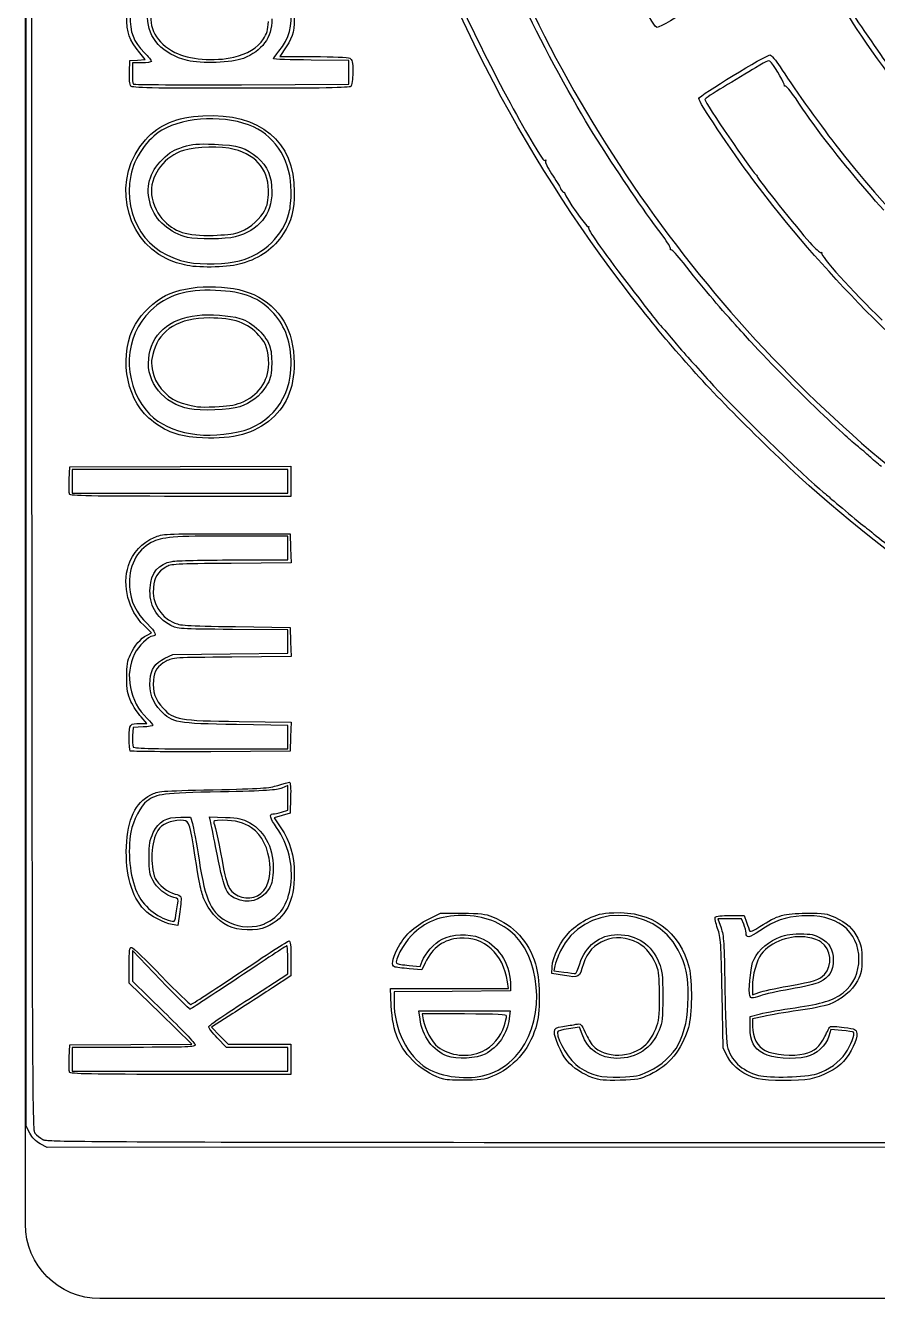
# Model space of a CAD drawing. Extents: x 30.9 to 96.9, y 156.2 to 225.1.
# Drawn here: x 30.93 to 47.2, y 156.17 to 180.49 of the extents above; entities that cross this region are included whole.
import ezdxf

# ---------------------------------------------------------------- set-up
doc = ezdxf.new("R2010")
doc.units = 0
doc.layers.add('Layer_1', color=7, linetype='CONTINUOUS')

msp = doc.modelspace()

# ---------------------------------------------------------------- linework, layer by layer
at = {"layer": 'Layer_1', "color": 3}
for p, q in [((30.926022, 157.5895), (30.926022, 223.645754)), ((30.93792, 159.4621), (30.938, 192.06138)), ((33.21092, 179.83519), (33.10792, 179.9624)), ((35.90512, 180.07807), (35.78532, 179.89247)), ((32.9129, 179.5945), (32.9219, 179.81719)), ((32.9219, 179.81719), (33.06641, 179.82619)), ((33.14903, 179.7716), (32.96731, 179.7716)), ((32.96731, 179.7716), (32.96731, 179.57953)), ((33.06641, 179.82619), (33.21092, 179.83519)), ((34.02005, 179.817), (34.02005, 179.81699)), ((34.90394, 179.87944), (34.90395, 179.87949)), ((35.78532, 179.89247), (36.42268, 179.89247)), ((37.10145, 179.81719), (36.38213, 179.82519)), ((37.10145, 179.58972), (37.10145, 179.81719)), ((37.1015, 179.36232), (37.10145, 179.58972)), ((32.9394, 179.32859), (32.9393, 179.32913)), ((35.05481, 179.35432), (37.1015, 179.36232)), ((34.01961, 176.43824), (34.01961, 176.4382)), ((34.97158, 176.52346), (34.97158, 176.5235)), ((34.01217, 175.90174), (34.01217, 175.90173)), ((35.01162, 175.99052), (35.01164, 175.99053)), ((34.05899, 173.16091), (34.05897, 173.16093)), ((35.03837, 173.28169), (35.03783, 173.28164)), ((34.98956, 172.72312), (34.98957, 172.72312)), ((34.19319, 172.61721), (34.19319, 172.61717)), ((31.76161, 171.81334), (31.77061, 172.05329)), ((31.77061, 172.05329), (33.88314, 172.06129)), ((33.87587, 172.00779), (31.81635, 172.00779)), ((31.81635, 172.00779), (31.81635, 171.78033)), ((35.9354, 172.00779), (33.87587, 172.00779)), ((33.88314, 172.06129), (35.99566, 172.06929)), ((35.9354, 171.78033), (35.9354, 172.00779)), ((35.99566, 172.06929), (35.99566, 171.78097)), ((31.81635, 171.78033), (31.81635, 171.55287)), ((35.9354, 171.55287), (35.9354, 171.78033)), ((35.99566, 171.78097), (35.99566, 171.49264)), ((31.76832, 171.53324), (31.76861, 171.5328)), ((31.81635, 171.55287), (33.87587, 171.55287)), ((33.87587, 171.55287), (35.9354, 171.55287)), ((35.99566, 171.49264), (33.88978, 171.49264)), ((34.76935, 170.77917), (35.98083, 170.77946)), ((35.9354, 170.73356), (34.84655, 170.73356)), ((35.9354, 170.5061), (35.9354, 170.73356)), ((35.98083, 170.77946), (35.98983, 170.50089)), ((35.9354, 170.27863), (35.9354, 170.5061)), ((35.98983, 170.50089), (35.99883, 170.22233)), ((35.99883, 170.22233), (34.85439, 170.21233)), ((34.89806, 170.27763), (35.9354, 170.27863)), ((33.3323, 168.88639), (33.18584, 169.02926)), ((34.93656, 169.00476), (35.98147, 168.98956)), ((33.2482, 168.84239), (33.3323, 168.88639)), ((35.9354, 168.94124), (34.88292, 168.95024)), ((35.9354, 168.71789), (35.9354, 168.94124)), ((35.98147, 168.98956), (35.99047, 168.71102)), ((35.9354, 168.49454), (35.9354, 168.71789)), ((35.99047, 168.71102), (35.99947, 168.43248)), ((33.58972, 168.39874), (33.73958, 168.47454)), ((33.73958, 168.47454), (34.83749, 168.48454)), ((34.83749, 168.48454), (35.9354, 168.49454)), ((35.99947, 168.43248), (34.87016, 168.42248)), ((32.98237, 167.07908), (32.97337, 166.91589)), ((33.17166, 167.08808), (32.98237, 167.07908)), ((33.12467, 167.15527), (33.24686, 167.15527)), ((33.24686, 167.15527), (33.13386, 167.28052)), ((35.9354, 167.11624), (34.95864, 167.13324)), ((35.00643, 167.19231), (35.99943, 167.17751)), ((35.9354, 166.89313), (35.9354, 167.11624)), ((35.99943, 167.17751), (35.99043, 166.90055)), ((35.93603, 166.66968), (35.9354, 166.89313)), ((35.99043, 166.90055), (35.98143, 166.62358)), ((32.92775, 166.62818), (32.92716, 166.6293)), ((35.98143, 166.62358), (34.46482, 166.61558)), ((34.46616, 166.66968), (35.93603, 166.66968)), ((35.93545, 165.96954), (35.82188, 165.91984)), ((35.93545, 165.73326), (35.93545, 165.96954)), ((35.93545, 165.49699), (35.93545, 165.73326)), ((35.98951, 165.73778), (35.98051, 165.44224)), ((33.89374, 165.36533), (34.07824, 165.36604)), ((34.07824, 165.36604), (34.11394, 165.24675)), ((34.46007, 165.28642), (34.44337, 165.37352)), ((34.44337, 165.37352), (34.74341, 165.36142)), ((35.82781, 165.39874), (35.6751, 165.35524)), ((35.6751, 165.35524), (35.80419, 165.16246)), ((35.81836, 165.46189), (35.93545, 165.49699)), ((35.98051, 165.44224), (35.82781, 165.39874)), ((34.94254, 163.80916), (34.94256, 163.80918)), ((35.35855, 163.86418), (35.35855, 163.86418)), ((33.87517, 163.55646), (33.83837, 163.29705)), ((38.62329, 163.41691), (38.85499, 163.53158)), ((38.85499, 163.53158), (39.26544, 163.53058)), ((44.37624, 163.42546), (44.15225, 163.42546)), ((44.15225, 163.42546), (44.21105, 163.25108)), ((44.60024, 163.42546), (44.37624, 163.42546)), ((44.38485, 163.48612), (44.65314, 163.48612)), ((44.64414, 163.32029), (44.60024, 163.42546)), ((44.65314, 163.48612), (44.69914, 163.35722)), ((33.83837, 163.29705), (33.73092, 163.31445)), ((34.79046, 163.29104), (34.7908, 163.29122)), ((35.49817, 163.33074), (35.49825, 163.33082)), ((33.50491, 162.25673), (32.96731, 162.81693)), ((32.96731, 162.81693), (32.96731, 162.52316)), ((32.9052, 162.19608), (32.90591, 162.53728)), ((32.96731, 162.52316), (32.96731, 162.22939)), ((35.93543, 162.37367), (35.93543, 162.64162)), ((35.99584, 162.66711), (35.99584, 162.33444)), ((38.25296, 162.5315), (38.4656, 162.5109)), ((38.49467, 162.44848), (38.25613, 162.46928)), ((38.4656, 162.5109), (38.5028, 162.61395)), ((38.55917, 162.58158), (38.49467, 162.44848)), ((40.97823, 162.37939), (40.98423, 162.50743)), ((41.03612, 162.52508), (41.01682, 162.42838)), ((41.01682, 162.42838), (41.20952, 162.40438)), ((33.50397, 161.61307), (32.9052, 162.19608)), ((32.96731, 162.22939), (33.56801, 161.64614)), ((35.18963, 161.891), (35.93543, 162.37367)), ((35.99584, 162.33444), (35.64609, 162.10608)), ((40.15304, 162.09102), (40.13314, 162.21991)), ((40.18681, 162.20103), (40.19081, 162.04558)), ((41.21788, 162.33979), (40.97823, 162.37939)), ((37.91238, 161.76498), (37.89548, 162.09102)), ((37.89548, 162.09102), (39.02426, 162.09102)), ((39.07776, 162.03758), (37.96471, 162.02958)), ((37.96471, 162.02958), (37.96471, 161.83432)), ((39.02426, 162.09102), (40.15304, 162.09102)), ((40.19081, 162.04558), (39.07776, 162.03758)), ((44.25129, 160.95369), (44.23109, 162.00002)), ((44.75899, 161.95723), (44.75901, 161.95698)), ((44.80955, 162.13148), (44.80955, 161.97239)), ((44.80955, 161.97239), (44.93531, 162.01679)), ((45.48804, 162.13783), (45.48805, 162.13789)), ((34.10275, 161.03005), (33.50397, 161.61307)), ((34.8865, 161.61572), (34.47664, 161.3537)), ((38.46122, 161.5072), (38.44142, 161.66643)), ((38.44142, 161.66643), (39.31273, 161.66643)), ((39.30902, 161.60576), (38.50304, 161.60576)), ((38.50304, 161.60576), (38.52314, 161.49203)), ((39.31273, 161.66643), (40.18403, 161.66643)), ((40.18403, 161.66643), (40.16633, 161.51686)), ((44.76386, 161.5602), (44.96196, 161.6098)), ((44.76586, 161.34563), (44.76386, 161.5602)), ((45.02731, 161.55957), (44.80963, 161.50997)), ((44.80963, 161.50997), (44.81034, 161.36834)), ((34.47664, 161.3537), (34.63703, 161.19107)), ((41.50464, 161.35095), (41.29442, 161.32245)), ((41.55554, 161.21738), (41.50464, 161.35095)), ((46.30548, 161.31006), (46.26758, 161.18321)), ((46.51736, 161.29036), (46.30548, 161.31006)), ((31.76164, 160.77411), (31.77064, 161.01405)), ((31.77064, 161.01405), (32.93669, 161.02205)), ((32.93669, 161.02205), (34.10275, 161.03005)), ((34.76748, 160.96856), (34.59009, 161.14807)), ((34.63703, 161.19107), (34.79743, 161.02844)), ((34.79743, 161.02844), (35.39664, 161.02844)), ((35.39664, 161.02844), (35.99584, 161.02844)), ((35.99584, 161.02844), (35.99584, 160.74032)), ((32.99255, 160.96852), (31.8164, 160.96852)), ((31.8164, 160.96852), (31.8164, 160.74106)), ((31.8164, 160.74106), (31.8164, 160.5136)), ((35.35145, 160.96856), (34.76748, 160.96856)), ((35.93543, 160.96856), (35.35145, 160.96856)), ((35.93543, 160.7411), (35.93543, 160.96856)), ((35.93545, 160.5136), (35.93543, 160.7411)), ((35.99584, 160.74032), (35.99584, 160.4522)), ((38.98311, 160.79927), (38.98315, 160.79931)), ((39.64723, 160.88923), (39.64729, 160.88921)), ((44.33309, 160.79635), (44.25129, 160.95369)), ((31.76847, 160.4928), (31.76864, 160.49357)), ((31.8164, 160.5136), (33.87592, 160.5136)), ((33.87592, 160.5136), (35.93545, 160.5136)), ((42.83301, 160.51244), (42.83305, 160.5124)), ((35.99584, 160.4522), (33.88993, 160.4522)), ((38.91513, 160.35922), (38.91516, 160.35924)), ((39.72344, 160.4414), (39.72339, 160.44144)), ((41.76, 160.38677), (41.75963, 160.38664)), ((44.92227, 160.36448), (44.92215, 160.36507)), ((46.04024, 160.46389), (46.04075, 160.46397)), ((31.00772, 159.32998), (30.93792, 159.4621)), ((31.34175, 159.05735), (31.20946, 159.12798)), ((63.90773, 159.06535), (31.34175, 159.05735)), ((95.400976, 156.1708), (32.344721, 156.1708))]:
    msp.add_line(p, q, dxfattribs=at)
for points in [[(31.03806, 192.00968), (31.04606, 159.44766), (31.04606, 159.3992), (31.10626, 159.33112)], [(42.70105, 175.05606), (40.53657, 177.77266), (38.89147, 180.90134), (37.90895, 184.16972)], [(38.79809, 181.91033), (39.10988, 181.07771), (39.93974, 179.38906), (40.53444, 178.37708)], [(40.03579, 182.01169), (42.01217, 177.31923), (45.31762, 173.30783), (49.5192, 170.50292)], [(44.35525, 181.28142), (44.35525, 181.24212), (43.0844, 180.46225), (42.99363, 180.44585)], [(42.99363, 180.44585), (42.96083, 180.43985), (42.85927, 180.60246), (42.65256, 180.99177)], [(33.10792, 179.9624), (32.89943, 180.21989), (32.86233, 180.32863), (32.86276, 180.68101)], [(32.92307, 180.68139), (32.92407, 180.34197), (32.98417, 180.18699), (33.19839, 179.96625)], [(33.33481, 180.77846), (33.26461, 180.45058), (33.42751, 180.15391), (33.77717, 179.97284)], [(35.76505, 179.9939), (35.96549, 180.24176), (36.03263, 180.48467), (35.99052, 180.80971)], [(36.05057, 180.7355), (36.06807, 180.38907), (36.04857, 180.29986), (35.90512, 180.07807)], [(41.83616, 178.31629), (41.50331, 178.8364), (40.91073, 179.91332), (40.53832, 180.67491)], [(47.95271, 178.85187), (47.46768, 179.44471), (46.5965, 180.68064), (46.5965, 180.77589)], [(46.70337, 180.74126), (46.76637, 180.63918), (47.39607, 179.72297), (47.41126, 179.71126)], [(34.02005, 179.81699), (33.54479, 179.93766), (33.25984, 180.24467), (33.25984, 180.63605)], [(35.63253, 180.6103), (35.63253, 180.2532), (35.44576, 179.99557), (35.08736, 179.8583)], [(35.47127, 180.22919), (35.53747, 180.3293), (35.55777, 180.40033), (35.56697, 180.5631)], [(34.90395, 179.87949), (35.15918, 179.93759), (35.36065, 180.0618), (35.47127, 180.22919)], [(33.19839, 179.96625), (33.27119, 179.89125), (33.33076, 179.81674), (33.33076, 179.8007)], [(33.77717, 179.97284), (34.039, 179.83726), (34.53729, 179.79598), (34.90394, 179.87944)], [(35.66282, 179.85039), (35.66282, 179.85939), (35.70882, 179.92439), (35.76505, 179.9939)], [(33.33076, 179.8007), (33.33076, 179.7847), (33.24896, 179.7716), (33.14903, 179.7716)], [(35.08736, 179.8583), (34.86817, 179.7744), (34.27797, 179.7515), (34.02005, 179.817)], [(36.38213, 179.82519), (35.98651, 179.82919), (35.66282, 179.84099), (35.66282, 179.85039)], [(36.42268, 179.89247), (36.80411, 179.89247), (37.08357, 179.87987), (37.11863, 179.86107)], [(37.11863, 179.86107), (37.16883, 179.83417), (37.17723, 179.79597), (37.17723, 179.59418)], [(43.78518, 179.09417), (43.79578, 179.14797), (45.06669, 179.92302), (45.145, 179.92348)], [(45.17297, 179.77569), (45.12907, 179.83219), (45.11917, 179.82899), (44.87009, 179.67789)], [(45.145, 179.92348), (45.1716, 179.92377), (45.25708, 179.82202), (45.3382, 179.69378)], [(45.42208, 179.34167), (45.43008, 179.36947), (45.26473, 179.65772), (45.17297, 179.77569)], [(45.3382, 179.69378), (45.52744, 179.39465), (46.09873, 178.59193), (46.38329, 178.22537)], [(32.9393, 179.32913), (32.9174, 179.35563), (32.9073, 179.45643), (32.9129, 179.5945)], [(32.96731, 179.57953), (32.96731, 179.47388), (32.97631, 179.37825), (32.98771, 179.36702)], [(37.17723, 179.59418), (37.17723, 179.45145), (37.16293, 179.34435), (37.14093, 179.32229)], [(44.87009, 179.67789), (44.7285, 179.59199), (44.45251, 179.42661), (44.25677, 179.31038)], [(35.03968, 179.28589), (33.30148, 179.28589), (32.96918, 179.29289), (32.9394, 179.32859)], [(32.98771, 179.36702), (32.99891, 179.35582), (33.92913, 179.35012), (35.05481, 179.35432)], [(37.14093, 179.32229), (37.11343, 179.29469), (36.60534, 179.28589), (35.03968, 179.28589)], [(44.25677, 179.31038), (44.06104, 179.19415), (43.9009, 179.08557), (43.9009, 179.06909)], [(45.43968, 179.32907), (45.42548, 179.32007), (45.41758, 179.32607), (45.42208, 179.34167)], [(45.62973, 179.1014), (45.53953, 179.23543), (45.45393, 179.33788), (45.43968, 179.32907)], [(44.82021, 177.54299), (44.39462, 178.10975), (43.77438, 179.03932), (43.78518, 179.09417)], [(43.9009, 179.06909), (43.9009, 179.02079), (44.80379, 177.69271), (44.86495, 177.65108)], [(46.06445, 178.48273), (45.87077, 178.74337), (45.87392, 178.73887), (45.62973, 179.1014)], [(33.21855, 178.30486), (33.48803, 178.60012), (33.80689, 178.73279), (34.31504, 178.76109)], [(35.27944, 178.5495), (34.78458, 178.77636), (33.97589, 178.74746), (33.53214, 178.4871)], [(34.31504, 178.76109), (35.40602, 178.82189), (36.06389, 178.27347), (36.06046, 177.30619)], [(33.53214, 178.4871), (33.25239, 178.32292), (33.0002, 177.95607), (32.93738, 177.62188)], [(36.00028, 177.31335), (36.00028, 177.87356), (35.72531, 178.3451), (35.27944, 178.5495)], [(47.32006, 176.95626), (46.91006, 177.40941), (46.41302, 178.01367), (46.06445, 178.48273)], [(33.62302, 176.02741), (32.78946, 176.4251), (32.57989, 177.60512), (33.21855, 178.30486)], [(40.53444, 178.37708), (40.7964, 177.9313), (40.8218, 177.89422), (40.8523, 177.9131)], [(43.10511, 176.45904), (42.6559, 177.06533), (42.35337, 177.50811), (41.83616, 178.31629)], [(33.94721, 178.1003), (33.59253, 177.99096), (33.33071, 177.6575), (33.33071, 177.31512)], [(33.54256, 177.92751), (33.69028, 178.07236), (33.75347, 178.11074), (33.93541, 178.16608)], [(33.93541, 178.16608), (34.12408, 178.22348), (34.20212, 178.23018), (34.5365, 178.21758)], [(34.91441, 178.1192), (34.65455, 178.187), (34.19954, 178.1781), (33.94721, 178.1003)], [(34.5365, 178.21758), (34.98391, 178.20068), (35.14478, 178.15158), (35.35317, 177.96839)], [(35.56712, 177.26), (35.59182, 177.69806), (35.36025, 178.00291), (34.91441, 178.1192)], [(46.38329, 178.22537), (48.34315, 175.70062), (50.80567, 173.64442), (53.6231, 172.1801)], [(33.31542, 177.0521), (33.21374, 177.39497), (33.28682, 177.67674), (33.54256, 177.92751)], [(35.35317, 177.96839), (35.54806, 177.79702), (35.63203, 177.59999), (35.63157, 177.31517)], [(40.8593, 177.8948), (40.8459, 177.8731), (40.8927, 177.77435), (40.97372, 177.65341)], [(40.8523, 177.9131), (40.8694, 177.9237), (40.8724, 177.9161), (40.8593, 177.8948)], [(32.93738, 177.62188), (32.78427, 176.80743), (33.24098, 176.1145), (34.03001, 175.96412)], [(40.97372, 177.65341), (41.04912, 177.54085), (41.12737, 177.41241), (41.14759, 177.36798)], [(55.09501, 169.69184), (50.99839, 171.30261), (47.49712, 173.97798), (44.82021, 177.54299)], [(44.86495, 177.65108), (44.87855, 177.64208), (44.89755, 177.61378), (44.90735, 177.58878)], [(44.90735, 177.58878), (44.92905, 177.53278), (45.6603, 176.618), (45.90729, 176.33782)], [(33.33071, 177.31512), (33.33071, 177.15946), (33.42531, 176.91688), (33.53221, 176.79838)], [(35.63157, 177.31517), (35.63085, 176.87198), (35.38638, 176.57052), (34.92877, 176.44854)], [(36.06046, 177.30619), (36.05946, 176.94557), (36.00866, 176.75418), (35.84967, 176.50789)], [(35.96478, 176.91748), (35.98428, 176.99008), (36.00028, 177.16827), (36.00028, 177.31335)], [(41.14759, 177.36798), (41.16779, 177.32358), (41.19369, 177.29298), (41.20509, 177.30008)], [(41.20509, 177.30008), (41.21649, 177.30708), (41.22629, 177.29608), (41.22689, 177.27638)], [(41.22689, 177.27638), (41.22889, 177.21398), (41.64972, 176.61803), (41.67557, 176.64145)], [(34.01961, 176.4382), (33.69543, 176.5147), (33.39786, 176.77412), (33.31542, 177.0521)], [(35.4643, 176.90206), (35.5368, 177.02), (35.5577, 177.09274), (35.56712, 177.26)], [(33.53221, 176.79838), (33.76571, 176.53958), (34.00309, 176.46187), (34.5119, 176.47766)], [(34.97158, 176.5235), (35.15539, 176.5813), (35.36718, 176.74404), (35.4643, 176.90206)], [(35.01164, 175.99053), (35.4908, 176.12237), (35.8431, 176.46499), (35.96478, 176.91748)], [(41.68057, 176.63015), (41.65927, 176.59275), (41.92853, 176.20496), (42.41194, 175.57696)], [(41.67557, 176.64145), (41.68907, 176.65365), (41.69137, 176.64845), (41.68057, 176.63015)], [(34.92877, 176.44854), (34.75228, 176.40154), (34.20177, 176.39524), (34.01961, 176.43824)], [(34.5119, 176.47766), (34.70347, 176.48366), (34.91033, 176.50426), (34.97158, 176.52346)], [(35.84967, 176.50789), (35.66695, 176.22479), (35.41797, 176.0456), (35.05707, 175.93744)], [(43.24673, 176.21867), (43.25573, 176.23347), (43.19213, 176.34161), (43.10511, 176.45904)], [(45.90729, 176.33782), (46.00649, 176.22528), (46.10206, 176.14209), (46.11961, 176.15296)], [(43.25983, 176.20017), (43.24353, 176.19517), (43.23763, 176.20417), (43.24673, 176.21867)], [(43.49279, 175.95072), (43.381, 176.0925), (43.27617, 176.20476), (43.25983, 176.20017)], [(46.13181, 176.14076), (46.10121, 176.09116), (46.71522, 175.41097), (47.28949, 174.85826)], [(46.11961, 176.15296), (46.13721, 176.16386), (46.14271, 176.15796), (46.13181, 176.14076)], [(34.01217, 175.90173), (33.89556, 175.92433), (33.72045, 175.98093), (33.62302, 176.02741)], [(35.05707, 175.93744), (34.82806, 175.86884), (34.27844, 175.85004), (34.01217, 175.90174)], [(34.03001, 175.96412), (34.29164, 175.91422), (34.78231, 175.92752), (35.01162, 175.99052)], [(44.48713, 174.76791), (44.15475, 175.1354), (43.84682, 175.50169), (43.49279, 175.95072)], [(42.41194, 175.57696), (42.58951, 175.34627), (42.79408, 175.08014), (42.86653, 174.98555)], [(33.02835, 174.78374), (33.14179, 174.98228), (33.39605, 175.22359), (33.60183, 175.32801)], [(34.55733, 175.42606), (33.98601, 175.44996), (33.63486, 175.34016), (33.31549, 175.0377)], [(33.60183, 175.32801), (34.03275, 175.54666), (34.83884, 175.55486), (35.28967, 175.34521)], [(35.67081, 174.98373), (35.40016, 175.28372), (35.09893, 175.40338), (34.55733, 175.42606)], [(35.28967, 175.34521), (35.78978, 175.11259), (36.05655, 174.6585), (36.05655, 174.03984)], [(33.31549, 175.0377), (32.80452, 174.55379), (32.76663, 173.70953), (33.23019, 173.13749)], [(33.27916, 174.11848), (33.32756, 174.58789), (33.66134, 174.88692), (34.20643, 174.94918)], [(34.43619, 174.89967), (33.85834, 174.89767), (33.4979, 174.68336), (33.37518, 174.26955)], [(34.20643, 174.94918), (34.45243, 174.97728), (34.82077, 174.95118), (35.02029, 174.89178)], [(35.38618, 174.56777), (35.17721, 174.80551), (34.9025, 174.90148), (34.43619, 174.89967)], [(35.02029, 174.89178), (35.26855, 174.81778), (35.53807, 174.55725), (35.60162, 174.32994)], [(36.00025, 174.03041), (36.00125, 174.41534), (35.88884, 174.74206), (35.67081, 174.98373)], [(44.94969, 172.58318), (43.96733, 173.55105), (43.42485, 174.14763), (42.70105, 175.05606)], [(42.86653, 174.98555), (42.93893, 174.89095), (43.0481, 174.75899), (43.10902, 174.69227)], [(33.28157, 172.98893), (32.82373, 173.40112), (32.70782, 174.22274), (33.02835, 174.78374)], [(43.10902, 174.69227), (43.16992, 174.62557), (43.28075, 174.49589), (43.35529, 174.40415)], [(44.78882, 174.4343), (44.70592, 174.526), (44.57012, 174.67617), (44.48713, 174.76791)], [(35.57112, 174.02446), (35.57184, 174.28027), (35.52942, 174.40483), (35.38618, 174.56777)], [(43.35529, 174.40415), (43.42979, 174.31245), (43.56104, 174.16228), (43.64688, 174.07053)], [(46.24976, 172.96474), (45.87011, 173.31573), (45.0973, 174.0931), (44.78882, 174.4343)], [(34.05897, 173.16093), (33.56105, 173.26594), (33.23283, 173.66896), (33.27916, 174.11848)], [(33.37518, 174.26955), (33.31868, 174.07907), (33.31928, 173.99818), (33.37918, 173.79801)], [(35.60162, 174.32994), (35.62252, 174.25514), (35.63432, 174.09487), (35.62802, 173.97032)], [(34.98957, 172.72312), (35.61072, 172.86092), (35.99765, 173.3614), (36.00025, 174.03041)], [(35.03783, 173.28164), (35.36805, 173.40693), (35.5702, 173.68852), (35.57112, 174.02446)], [(35.62802, 173.97032), (35.61902, 173.78526), (35.60062, 173.71954), (35.52554, 173.59795)], [(36.05655, 174.03984), (36.05655, 173.53641), (35.9016, 173.18405), (35.56631, 172.92503)], [(43.64688, 174.07053), (43.73268, 173.97883), (43.8864, 173.8082), (43.98838, 173.69143)], [(33.37918, 173.79801), (33.44888, 173.563), (33.67666, 173.34283), (33.92184, 173.27349)], [(43.98838, 173.69143), (44.35357, 173.27329), (45.85626, 171.81102), (46.16309, 171.57523)], [(35.52554, 173.59795), (35.41188, 173.41387), (35.22323, 173.2674), (35.01789, 173.20381)], [(33.23019, 173.13749), (33.56592, 172.7232), (34.2566, 172.56053), (34.98956, 172.72312)], [(33.92184, 173.27349), (34.20661, 173.19299), (34.20711, 173.19289), (34.54273, 173.20389)], [(35.01789, 173.20381), (34.83126, 173.14601), (34.25242, 173.12011), (34.05899, 173.16091)], [(34.54273, 173.20389), (34.77857, 173.21189), (34.90664, 173.23169), (35.03837, 173.28169)], [(34.19319, 172.61717), (33.80831, 172.64607), (33.54149, 172.75492), (33.28157, 172.98893)], [(35.56631, 172.92503), (35.22246, 172.65938), (34.82308, 172.56986), (34.19319, 172.61721)], [(46.65709, 172.58563), (46.64909, 172.59463), (46.46546, 172.76531), (46.24976, 172.96474)], [(51.68386, 167.77599), (49.14625, 169.04974), (46.93099, 170.63111), (44.94969, 172.58318)], [(46.80852, 172.45951), (46.73362, 172.51981), (46.66541, 172.57654), (46.65709, 172.58563)], [(47.04639, 172.25485), (46.99049, 172.30715), (46.88348, 172.39923), (46.80852, 172.45951)], [(47.27354, 172.06233), (47.20454, 172.11593), (47.10226, 172.20256), (47.04639, 172.25485)], [(31.76861, 171.5328), (31.76061, 171.5551), (31.75711, 171.68137), (31.76161, 171.81334)], [(33.88978, 171.49264), (32.15882, 171.49264), (31.78111, 171.49964), (31.76832, 171.53324)], [(46.16309, 171.57523), (46.20979, 171.53933), (46.25489, 171.50193), (46.26325, 171.49223)], [(46.26325, 171.49223), (46.29215, 171.45843), (46.85456, 170.98906), (46.99014, 170.88556)], [(32.89261, 170.17214), (32.96681, 170.40848), (33.15923, 170.61836), (33.38499, 170.70927)], [(34.84655, 170.73356), (33.73188, 170.73356), (33.5407, 170.71806), (33.32864, 170.6107)], [(33.38499, 170.70927), (33.55519, 170.77777), (33.57663, 170.77887), (34.76935, 170.77917)], [(46.99014, 170.88556), (47.06504, 170.82836), (47.13325, 170.7736), (47.14157, 170.7639)], [(47.14157, 170.7639), (47.16287, 170.739), (47.92065, 170.17565), (48.24706, 169.94194)], [(33.32864, 170.6107), (33.04739, 170.46829), (32.88679, 170.13994), (32.91376, 169.76247)], [(33.30579, 169.74652), (33.32389, 170.03183), (33.46471, 170.19965), (33.72874, 170.25073)], [(34.85439, 170.21233), (33.77389, 170.20333), (33.70419, 170.19943), (33.60709, 170.14213)], [(33.72874, 170.25073), (33.80134, 170.26473), (34.32753, 170.27683), (34.89806, 170.27763)], [(33.18584, 169.02926), (32.88923, 169.3186), (32.77021, 169.78247), (32.89261, 170.17214)], [(33.60709, 170.14213), (33.45205, 170.05073), (33.3838, 169.93931), (33.36833, 169.75251)], [(32.91376, 169.76247), (32.93346, 169.48643), (33.0389, 169.26811), (33.25402, 169.05779)], [(33.70356, 169.02754), (33.41744, 169.18069), (33.28503, 169.42003), (33.30579, 169.74652)], [(33.36833, 169.75251), (33.34363, 169.45503), (33.48671, 169.2077), (33.75537, 169.08316)], [(33.25402, 169.05779), (33.41315, 168.90223), (33.44589, 168.82287), (33.35092, 168.82287)], [(34.88292, 168.95024), (33.86002, 168.95924), (33.82688, 168.96154), (33.70356, 169.02754)], [(33.75537, 169.08316), (33.88282, 169.02406), (33.95943, 169.01896), (34.93656, 169.00476)], [(32.93104, 168.47455), (33.00944, 168.64501), (33.12331, 168.77707), (33.2482, 168.84239)], [(33.35092, 168.82287), (33.27722, 168.82287), (33.08435, 168.63094), (33.0096, 168.48323)], [(33.0096, 168.48323), (32.81135, 168.09147), (32.9133, 167.57095), (33.25165, 167.24743)], [(32.86124, 168.03479), (32.86126, 168.27139), (32.87374, 168.35002), (32.93104, 168.47455)], [(33.3068, 167.99005), (33.3241, 168.19935), (33.3934, 168.29941), (33.58972, 168.39874)], [(33.61258, 168.34428), (33.45194, 168.25838), (33.38712, 168.16081), (33.36966, 167.97879)], [(34.87016, 168.42248), (33.76427, 168.41348), (33.7382, 168.41148), (33.61258, 168.34428)], [(32.94104, 167.57622), (32.87234, 167.72291), (32.86124, 167.78683), (32.86124, 168.03479)], [(33.51045, 167.39496), (33.34737, 167.56334), (33.28625, 167.74195), (33.3068, 167.99005)], [(33.36966, 167.97879), (33.34916, 167.76536), (33.40726, 167.59618), (33.55299, 167.44455)], [(33.13386, 167.28052), (33.07166, 167.34942), (32.98493, 167.48248), (32.94104, 167.57622)], [(34.95864, 167.13324), (33.80808, 167.15324), (33.73106, 167.16714), (33.51045, 167.39496)], [(33.55299, 167.44455), (33.76466, 167.22437), (33.84977, 167.2096), (35.00643, 167.19231)], [(32.90666, 166.88412), (32.90666, 167.14587), (32.91466, 167.15527), (33.12467, 167.15527)], [(33.36096, 167.11998), (33.36096, 167.10738), (33.27576, 167.09298), (33.17166, 167.08808)], [(33.25165, 167.24743), (33.31175, 167.18993), (33.36096, 167.1326), (33.36096, 167.11998)], [(32.92716, 166.6293), (32.91586, 166.6406), (32.90666, 166.75524), (32.90666, 166.88412)], [(32.97337, 166.91589), (32.96837, 166.82619), (32.97137, 166.73402), (32.98037, 166.71118)], [(34.46482, 166.61558), (33.63069, 166.61158), (32.93901, 166.61658), (32.92775, 166.62818)], [(32.98037, 166.71118), (32.99357, 166.67688), (33.24995, 166.66968), (34.46616, 166.66968)], [(34.64825, 165.84794), (33.53349, 165.82464), (33.44149, 165.81304), (33.24293, 165.67143)], [(33.31804, 165.79032), (33.46505, 165.86482), (33.48065, 165.86612), (34.5119, 165.88882)], [(34.5119, 165.88882), (35.43333, 165.90922), (35.57925, 165.91902), (35.74674, 165.97262)], [(35.82188, 165.91984), (35.72748, 165.87864), (35.52898, 165.86644), (34.64825, 165.84794)], [(35.74674, 165.97262), (35.8512, 166.00602), (35.9505, 166.03332), (35.96741, 166.03332)], [(35.96741, 166.03332), (35.98671, 166.03332), (35.99491, 165.92324), (35.98951, 165.73778)], [(32.85486, 164.805), (32.87776, 165.325), (33.02719, 165.64295), (33.31804, 165.79032)], [(33.24293, 165.67143), (33.1291, 165.59023), (32.97973, 165.2989), (32.93966, 165.07988)], [(33.36725, 165.07121), (33.46822, 165.28698), (33.60661, 165.36429), (33.89374, 165.36533)], [(34.74341, 165.36142), (35.00943, 165.35072), (35.06224, 165.33882), (35.20926, 165.25662)], [(35.72278, 165.16623), (35.59346, 165.3511), (35.57283, 165.42679), (35.65178, 165.42679)], [(35.65178, 165.42679), (35.67898, 165.42679), (35.75396, 165.44259), (35.81836, 165.46189)], [(33.45616, 165.1129), (33.32328, 164.89202), (33.29888, 164.45168), (33.40536, 164.19644)], [(33.8887, 165.30551), (33.70146, 165.30551), (33.52468, 165.22681), (33.45616, 165.1129)], [(34.13336, 164.8143), (34.05836, 165.2854), (34.04836, 165.30551), (33.8887, 165.30551)], [(34.11394, 165.24675), (34.13354, 165.18115), (34.19064, 164.86415), (34.24081, 164.54232)], [(34.55617, 164.80506), (34.51247, 165.02191), (34.46927, 165.23852), (34.46007, 165.28642)], [(34.69799, 165.30534), (34.52678, 165.30534), (34.50778, 165.29934), (34.52646, 165.25244)], [(34.52646, 165.25244), (34.54956, 165.19414), (34.63106, 164.80547), (34.70934, 164.3805)], [(35.244, 165.16406), (35.09907, 165.26286), (34.93558, 165.30513), (34.69799, 165.30534)], [(35.20926, 165.25662), (35.51394, 165.08623), (35.68255, 164.73095), (35.65593, 164.31549)], [(35.35855, 163.86418), (35.72738, 164.05517), (35.65429, 164.88444), (35.244, 165.16406)], [(35.99235, 164.06817), (36.04405, 164.4451), (35.94495, 164.84865), (35.72278, 165.16623)], [(35.80419, 165.16246), (35.98096, 164.8985), (36.05707, 164.63718), (36.05896, 164.28774)], [(32.93966, 165.07988), (32.87196, 164.70968), (32.91886, 164.2337), (33.05303, 163.92997)], [(33.28705, 164.59262), (33.28605, 164.86114), (33.29505, 164.916), (33.36725, 165.07121)], [(33.19307, 163.59941), (32.95283, 163.8471), (32.83173, 164.2788), (32.85486, 164.805)], [(34.33391, 163.80828), (34.27131, 163.97203), (34.25181, 164.07009), (34.13336, 164.8143)], [(34.94256, 163.80918), (34.74953, 163.90448), (34.72452, 163.96892), (34.55617, 164.80506)], [(33.35605, 164.16004), (33.30025, 164.26741), (33.28855, 164.34077), (33.28705, 164.59262)], [(34.24081, 164.54232), (34.36432, 163.74965), (34.47399, 163.52491), (34.82203, 163.35124)], [(34.70934, 164.3805), (34.73694, 164.23037), (34.78774, 164.06167), (34.82206, 164.00559)], [(33.75867, 163.83355), (33.61831, 163.86445), (33.43051, 164.0167), (33.35605, 164.16004)], [(33.40536, 164.19644), (33.45276, 164.08296), (33.65337, 163.9242), (33.78644, 163.89493)], [(36.05896, 164.28774), (36.06196, 163.74849), (35.90072, 163.43948), (35.52819, 163.27004)], [(35.65593, 164.31549), (35.64493, 164.14438), (35.62413, 164.0674), (35.56413, 163.97663)], [(33.05303, 163.92997), (33.16549, 163.67539), (33.43493, 163.44751), (33.69845, 163.38408)], [(33.78644, 163.89493), (33.83524, 163.88423), (33.88344, 163.86203), (33.89357, 163.84563)], [(34.82206, 164.00559), (34.92645, 163.83514), (35.17563, 163.76946), (35.35855, 163.86418)], [(35.56413, 163.97663), (35.43008, 163.7738), (35.16105, 163.70131), (34.94254, 163.80916)], [(35.49825, 163.33082), (35.78467, 163.46109), (35.94114, 163.69459), (35.99235, 164.06817)], [(33.69845, 163.38408), (33.78525, 163.36318), (33.77865, 163.34798), (33.83067, 163.68746)], [(33.83067, 163.68746), (33.84927, 163.8088), (33.84657, 163.81421), (33.75867, 163.83355)], [(33.89357, 163.84563), (33.90367, 163.82923), (33.89557, 163.69913), (33.87517, 163.55646)], [(34.7908, 163.29122), (34.59205, 163.39042), (34.41859, 163.5867), (34.33391, 163.80828)], [(43.39304, 162.82782), (42.93185, 163.71796), (41.56234, 163.70699), (41.14325, 162.80982)], [(33.73092, 163.31445), (33.56984, 163.34065), (33.31111, 163.4777), (33.19307, 163.59941)], [(38.02757, 162.84429), (38.15261, 163.09486), (38.34371, 163.27854), (38.62329, 163.41691)], [(39.26816, 163.48539), (38.84527, 163.48439), (38.5445, 163.36543), (38.29565, 163.10195)], [(39.26544, 163.53058), (39.61828, 163.52987), (39.69977, 163.52008), (39.84607, 163.46168)], [(40.27567, 163.10258), (40.02322, 163.35679), (39.68125, 163.48673), (39.26816, 163.48539)], [(39.84607, 163.46168), (40.24924, 163.30071), (40.53585, 162.98775), (40.66749, 162.56473)], [(41.32458, 163.1835), (41.40188, 163.2609), (41.55677, 163.36943), (41.66874, 163.42463)], [(41.66874, 163.42463), (41.84362, 163.51083), (41.91306, 163.52712), (42.16106, 163.54011)], [(42.16106, 163.54011), (42.8884, 163.57821), (43.42568, 163.18488), (43.60184, 162.48536)], [(44.14599, 163.23744), (44.11029, 163.34253), (44.08909, 163.44148), (44.09879, 163.45732)], [(44.09879, 163.45732), (44.10879, 163.47312), (44.23729, 163.48612), (44.38485, 163.48612)], [(44.95225, 163.27516), (45.29789, 163.49557), (45.41358, 163.52884), (45.83936, 163.53032)], [(45.75656, 163.47871), (45.43839, 163.45971), (45.23599, 163.38831), (44.95415, 163.19557)], [(46.5399, 163.28943), (46.33725, 163.43718), (46.08439, 163.49828), (45.75656, 163.47871)], [(45.83936, 163.53032), (46.18515, 163.53132), (46.23237, 163.52532), (46.38453, 163.45312)], [(46.38453, 163.45312), (46.61346, 163.34516), (46.72957, 163.23932), (46.82133, 163.05493)], [(35.52819, 163.27004), (35.33433, 163.18184), (34.9896, 163.19174), (34.79046, 163.29104)], [(34.82203, 163.35124), (35.01716, 163.25384), (35.30968, 163.24499), (35.49817, 163.33074)], [(40.98423, 162.50743), (40.99223, 162.68732), (41.158, 163.01668), (41.32458, 163.1835)], [(42.62223, 162.96535), (42.1898, 163.18659), (41.71346, 163.00155), (41.58192, 162.56115)], [(44.23109, 162.00002), (44.21259, 162.95914), (44.20549, 163.06227), (44.14599, 163.23744)], [(44.21105, 163.25108), (44.26305, 163.09697), (44.27145, 162.96379), (44.28365, 162.10618)], [(44.68804, 163.15527), (44.68804, 163.18817), (44.66834, 163.26244), (44.64414, 163.32029)], [(44.95415, 163.19557), (44.74883, 163.05517), (44.68804, 163.04595), (44.68804, 163.15527)], [(44.69914, 163.35722), (44.72444, 163.28632), (44.74934, 163.21187), (44.75464, 163.19176)], [(44.75464, 163.19176), (44.76064, 163.16886), (44.83464, 163.19976), (44.95225, 163.27516)], [(46.5439, 162.01141), (46.94622, 162.3187), (46.94416, 162.99474), (46.5399, 163.28943)], [(35.01528, 162.39322), (35.5118, 162.72683), (35.93555, 162.99978), (35.95694, 162.99978)], [(35.95694, 162.99978), (35.98624, 162.99978), (35.99584, 162.91778), (35.99584, 162.66711)], [(38.29565, 163.10195), (38.13716, 162.93413), (37.96862, 162.61964), (38.01419, 162.5767)], [(38.5028, 162.61395), (38.5557, 162.76032), (38.73702, 162.96162), (38.88404, 163.03708)], [(39.22063, 163.0534), (38.90982, 163.0293), (38.70567, 162.8837), (38.55917, 162.58158)], [(38.88404, 163.03708), (39.07347, 163.13428), (39.38754, 163.14559), (39.60608, 163.06298)], [(40.13314, 162.21991), (40.04974, 162.76093), (39.68976, 163.08974), (39.22063, 163.0534)], [(39.60608, 163.06298), (39.93564, 162.93841), (40.17735, 162.57964), (40.18681, 162.20103)], [(40.28737, 160.79517), (40.82817, 161.36853), (40.82218, 162.55229), (40.27567, 163.10258)], [(41.5108, 162.56112), (41.61804, 162.90927), (41.8927, 163.12129), (42.23727, 163.1219)], [(42.23727, 163.1219), (42.60172, 163.12261), (42.89054, 162.92724), (43.02537, 162.58897)], [(42.99949, 162.47494), (42.93659, 162.68227), (42.78146, 162.88389), (42.62223, 162.96535)], [(44.81381, 162.5862), (44.87211, 162.76628), (45.05277, 162.94899), (45.26965, 163.04732)], [(45.87114, 163.06843), (45.55091, 163.12803), (45.16159, 162.98923), (44.97985, 162.75067)], [(45.26965, 163.04732), (45.43122, 163.12062), (45.50044, 163.13402), (45.71815, 163.13442)], [(45.71815, 163.13442), (45.93508, 163.13478), (45.99608, 163.12332), (46.1058, 163.06152)], [(46.12528, 162.98013), (46.08378, 163.01043), (45.96942, 163.05013), (45.87114, 163.06843)], [(46.1058, 163.06152), (46.28079, 162.96282), (46.35418, 162.83738), (46.35418, 162.63698)], [(46.18608, 162.3624), (46.34558, 162.52911), (46.3148, 162.84187), (46.12528, 162.98013)], [(46.82133, 163.05493), (46.88613, 162.92472), (46.89943, 162.8558), (46.89943, 162.64966)], [(32.90591, 162.53728), (32.90627, 162.80945), (32.91491, 162.87847), (32.94901, 162.87847)], [(32.94901, 162.87847), (32.97241, 162.87847), (33.22967, 162.63281), (33.52081, 162.33256)], [(35.91993, 162.90957), (35.91093, 162.90957), (35.49587, 162.63662), (34.99655, 162.30301)], [(35.93543, 162.64162), (35.93543, 162.789), (35.92843, 162.90957), (35.91993, 162.90957)], [(37.97597, 162.50608), (37.90997, 162.53148), (37.92697, 162.64273), (38.02757, 162.84429)], [(41.14325, 162.80982), (41.09495, 162.70638), (41.04675, 162.57826), (41.03612, 162.52508)], [(43.58216, 161.9242), (43.58287, 162.34696), (43.54286, 162.53866), (43.39304, 162.82782)], [(44.97985, 162.75067), (44.88675, 162.62842), (44.80955, 162.34777), (44.80955, 162.13148)], [(38.25613, 162.46928), (38.12494, 162.48078), (37.99886, 162.49728), (37.97597, 162.50608)], [(38.01419, 162.5767), (38.02859, 162.5632), (38.13601, 162.5428), (38.25296, 162.5315)], [(40.66749, 162.56473), (40.74879, 162.30351), (40.76279, 161.69728), (40.69389, 161.42378)], [(41.58192, 162.56115), (41.50212, 162.29396), (41.50072, 162.2931), (41.21788, 162.33979)], [(41.4285, 162.37978), (41.4429, 162.37942), (41.48, 162.46108), (41.5108, 162.56112)], [(43.03659, 161.92426), (43.03731, 162.18295), (43.02279, 162.39812), (42.99949, 162.47494)], [(43.02537, 162.58897), (43.08977, 162.42736), (43.09687, 162.36263), (43.09687, 161.93939)], [(43.60184, 162.48536), (43.66394, 162.23861), (43.65504, 161.57891), (43.58654, 161.34805)], [(44.75901, 161.95698), (44.73261, 162.02578), (44.76951, 162.44948), (44.81381, 162.5862)], [(46.35418, 162.63698), (46.35418, 162.43284), (46.27318, 162.29728), (46.10317, 162.21732)], [(46.89943, 162.64966), (46.89943, 162.43656), (46.88733, 162.37821), (46.81463, 162.23873)], [(34.06559, 161.69649), (34.05289, 161.69651), (33.80059, 161.94862), (33.50491, 162.25673)], [(33.52081, 162.33256), (33.81194, 162.03231), (34.06417, 161.78665), (34.08133, 161.78665)], [(34.99655, 162.30301), (34.49722, 161.9694), (34.07829, 161.69646), (34.06559, 161.69649)], [(34.08133, 161.78665), (34.09853, 161.78665), (34.51876, 162.0596), (35.01528, 162.39322)], [(41.20952, 162.40438), (41.31551, 162.39118), (41.41406, 162.38008), (41.4285, 162.37978)], [(45.48805, 162.13789), (46.01969, 162.23329), (46.08159, 162.25319), (46.18608, 162.3624)], [(46.10317, 162.21732), (46.03307, 162.18432), (45.77708, 162.12222), (45.53445, 162.07932)], [(46.81463, 162.23873), (46.71643, 162.05052), (46.50868, 161.87774), (46.27411, 161.78918)], [(35.64609, 162.10608), (35.45373, 161.98049), (35.11191, 161.75982), (34.8865, 161.61572)], [(44.28365, 162.10618), (44.29165, 161.5724), (44.31115, 161.07426), (44.32785, 160.99919)], [(44.96276, 161.95523), (44.79964, 161.89763), (44.7817, 161.89773), (44.75899, 161.95723)], [(44.93531, 162.01679), (45.00441, 162.04119), (45.25321, 162.09569), (45.48804, 162.13783)], [(45.53445, 162.07932), (45.29183, 162.03642), (45.03457, 161.98062), (44.96276, 161.95523)], [(45.62576, 161.72585), (46.14004, 161.79925), (46.35272, 161.8654), (46.5439, 162.01141)], [(34.42827, 161.36794), (34.43627, 161.39014), (34.77944, 161.62553), (35.18963, 161.891)], [(38.37136, 160.67286), (38.06897, 160.9496), (37.93849, 161.26006), (37.91238, 161.76498)], [(37.96471, 161.83432), (37.96471, 161.31246), (38.21832, 160.80187), (38.59256, 160.57026)], [(42.96499, 161.32179), (43.02669, 161.47749), (43.03559, 161.55258), (43.03659, 161.92426)], [(43.09687, 161.93939), (43.09687, 161.51993), (43.08987, 161.45055), (43.02737, 161.29525)], [(43.39426, 161.01611), (43.52061, 161.26086), (43.58144, 161.55488), (43.58216, 161.9242)], [(44.96196, 161.6098), (45.07092, 161.6371), (45.36963, 161.6893), (45.62576, 161.72585)], [(46.27411, 161.78918), (46.18841, 161.75678), (45.92175, 161.70308), (45.68161, 161.66974)], [(33.56801, 161.64614), (33.89839, 161.32535), (34.1687, 161.04166), (34.1687, 161.01572)], [(38.98315, 160.79931), (38.71029, 160.90088), (38.50131, 161.18432), (38.46122, 161.5072)], [(38.52314, 161.49203), (38.55524, 161.31063), (38.68741, 161.06607), (38.7998, 160.98023)], [(40.115, 161.56576), (40.115, 161.59786), (39.95594, 161.60576), (39.30902, 161.60576)], [(40.16633, 161.51686), (40.13353, 161.23944), (39.94745, 160.96563), (39.70614, 160.83967)], [(40.0703, 161.37488), (40.0949, 161.45788), (40.115, 161.54377), (40.115, 161.56576)], [(45.68161, 161.66974), (45.44149, 161.63644), (45.14705, 161.58684), (45.02731, 161.55957)], [(34.59009, 161.14807), (34.49099, 161.24836), (34.41957, 161.34539), (34.42827, 161.36794)], [(39.64729, 160.88921), (39.83834, 160.97831), (40.01172, 161.17736), (40.0703, 161.37488)], [(40.69389, 161.42378), (40.58203, 160.97982), (40.30198, 160.62939), (39.91172, 160.44502)], [(41.27441, 160.7089), (41.15889, 160.84564), (41.01775, 161.1643), (41.02908, 161.26284)], [(41.02908, 161.26284), (41.03808, 161.33954), (41.05308, 161.34954), (41.19024, 161.3688)], [(41.29442, 161.32245), (41.16903, 161.30545), (41.08419, 161.27945), (41.08419, 161.25815)], [(41.08419, 161.25815), (41.08419, 161.07944), (41.31542, 160.71395), (41.51012, 160.58493)], [(41.19024, 161.3688), (41.27354, 161.3805), (41.38588, 161.3983), (41.4399, 161.4083)], [(41.4399, 161.4083), (41.5354, 161.426), (41.54027, 161.4217), (41.6156, 161.25108)], [(42.22209, 160.75725), (41.9042, 160.75825), (41.66854, 160.92108), (41.55554, 161.21738)], [(41.6156, 161.25108), (41.6582, 161.15458), (41.72304, 161.04301), (41.75967, 161.00311)], [(43.02737, 161.29525), (42.88901, 160.9488), (42.60024, 160.75588), (42.22209, 160.75725)], [(42.78116, 161.03041), (42.84346, 161.09281), (42.92623, 161.22396), (42.96499, 161.32179)], [(43.58654, 161.34805), (43.45733, 160.9131), (43.21528, 160.61711), (42.84802, 160.44496)], [(45.01869, 160.85108), (44.8334, 160.9538), (44.76793, 161.08187), (44.76586, 161.34563)], [(44.81034, 161.36834), (44.81134, 161.15454), (44.90084, 160.98543), (45.05478, 160.90682)], [(46.19202, 161.17435), (46.23802, 161.26985), (46.28662, 161.35569), (46.30008, 161.36509)], [(46.30008, 161.36509), (46.31348, 161.37409), (46.42995, 161.36709), (46.55894, 161.34979)], [(46.74344, 161.25646), (46.73544, 161.26446), (46.63389, 161.27956), (46.51736, 161.29036)], [(46.8031, 161.23377), (46.816, 161.12119), (46.68982, 160.85358), (46.5514, 160.70016)], [(46.55894, 161.34979), (46.78326, 161.31889), (46.7939, 161.31379), (46.8031, 161.23377)], [(46.58857, 160.85808), (46.68387, 161.00096), (46.7721, 161.22776), (46.74344, 161.25646)], [(34.1687, 161.01572), (34.1687, 160.97392), (34.03635, 160.96852), (32.99255, 160.96852)], [(38.7998, 160.98023), (39.03253, 160.80247), (39.38095, 160.76505), (39.64723, 160.88923)], [(41.75967, 161.00311), (41.99391, 160.74796), (42.51295, 160.76182), (42.78116, 161.03041)], [(42.83305, 160.5124), (43.05878, 160.61661), (43.29962, 160.83277), (43.39426, 161.01611)], [(44.32785, 160.99919), (44.38955, 160.72244), (44.59878, 160.52495), (44.92806, 160.43269)], [(45.79715, 160.84522), (46.00159, 160.89672), (46.09619, 160.97563), (46.19202, 161.17435)], [(46.26758, 161.18321), (46.21218, 160.99792), (46.03487, 160.83384), (45.83937, 160.78688)], [(31.76864, 160.49357), (31.76064, 160.51587), (31.75714, 160.64214), (31.76164, 160.77411)], [(39.70614, 160.83967), (39.54955, 160.75797), (39.15364, 160.73583), (38.98311, 160.79927)], [(39.72339, 160.44144), (39.95215, 160.50934), (40.11276, 160.61004), (40.28737, 160.79517)], [(44.92215, 160.36507), (44.65763, 160.42747), (44.4434, 160.58429), (44.33309, 160.79635)], [(45.83937, 160.78688), (45.59596, 160.72838), (45.18152, 160.76088), (45.01869, 160.85108)], [(45.05478, 160.90682), (45.21543, 160.82472), (45.59202, 160.79351), (45.79715, 160.84522)], [(46.04075, 160.46397), (46.2641, 160.53637), (46.47524, 160.68826), (46.58857, 160.85808)], [(33.88993, 160.4522), (32.15897, 160.4522), (31.78126, 160.4592), (31.76847, 160.4928)], [(38.91516, 160.35924), (38.73921, 160.40414), (38.53855, 160.51984), (38.37136, 160.67286)], [(38.59256, 160.57026), (38.86914, 160.3991), (39.38333, 160.34051), (39.72344, 160.4414)], [(41.75963, 160.38664), (41.57386, 160.45304), (41.38409, 160.57907), (41.27441, 160.7089)], [(41.51012, 160.58493), (41.74333, 160.43039), (41.91305, 160.38989), (42.28053, 160.40106)], [(42.28053, 160.40106), (42.58286, 160.41006), (42.63398, 160.42056), (42.83301, 160.51244)], [(46.5514, 160.70016), (46.41962, 160.5541), (46.13495, 160.40574), (45.90345, 160.36248)], [(39.35785, 160.34152), (39.16628, 160.33752), (38.96706, 160.34552), (38.91513, 160.35922)], [(39.91172, 160.44502), (39.72164, 160.35522), (39.6799, 160.34742), (39.35785, 160.34152)], [(42.28094, 160.33997), (41.9863, 160.33197), (41.88768, 160.34097), (41.76, 160.38677)], [(42.84802, 160.44496), (42.66098, 160.35726), (42.61477, 160.34876), (42.28094, 160.33997)], [(45.90345, 160.36248), (45.70697, 160.32578), (45.08202, 160.32738), (44.92227, 160.36448)], [(44.92806, 160.43269), (45.12473, 160.37759), (45.83544, 160.39759), (46.04024, 160.46389)], [(31.20946, 159.12798), (31.11926, 159.17578), (31.05543, 159.23963), (31.00772, 159.32998)], [(31.10626, 159.33112), (31.13956, 159.29362), (31.20772, 159.23762), (31.2577, 159.20673)], [(31.2577, 159.20673), (31.346, 159.15213), (32.26126, 159.15053), (63.88002, 159.15043)], [(32.344721, 156.1708), (31.558761, 156.1708), (30.926022, 156.80354), (30.926022, 157.5895)]]:
    msp.add_open_spline(points, degree=3, dxfattribs=at)

doc.saveas('drawing.dxf')
